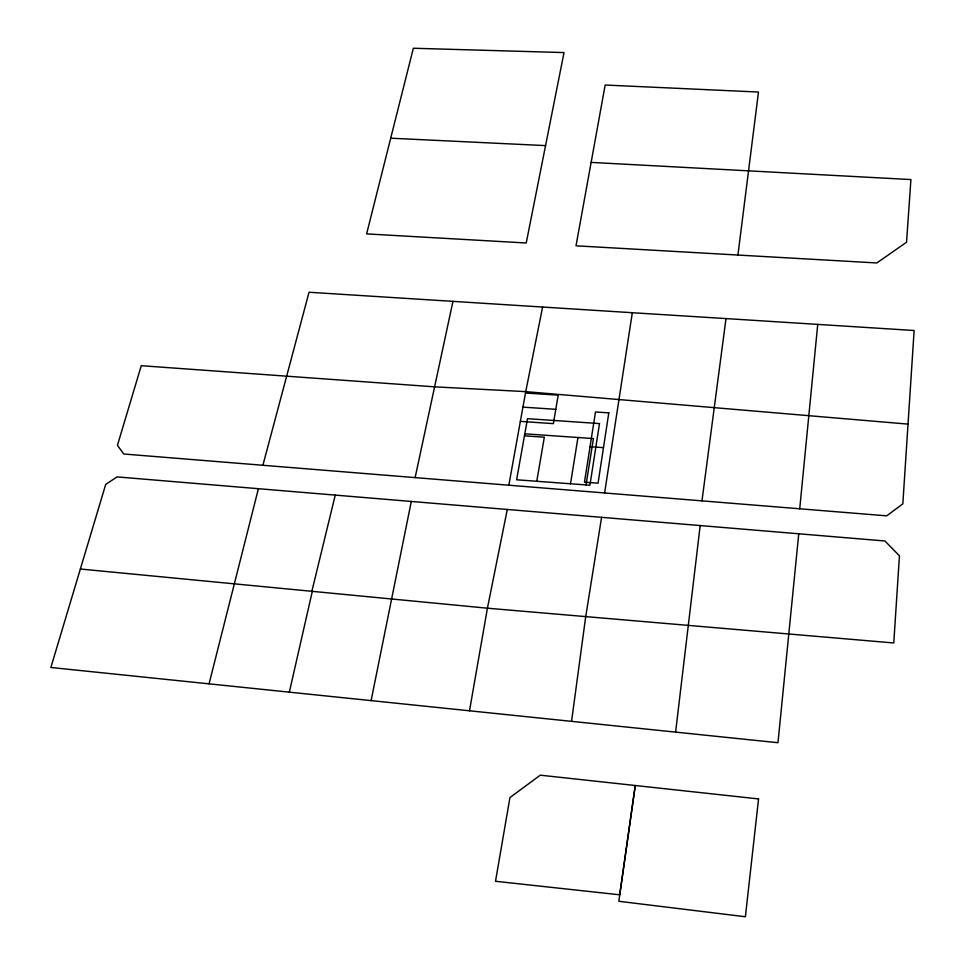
<?xml version="1.0" encoding="UTF-8"?>
<svg xmlns="http://www.w3.org/2000/svg" width="965" height="965" viewBox="0 0 965 965"><rect width="100%" height="100%" fill="white"/><g stroke="black" fill="none" stroke-linecap="round" stroke-linejoin="round"><path stroke-width="1.45" d="M908.029 424.118L525.732 391.633L434.841 386.856L141.264 365.699L117.441 445.323L123.737 453.996L799.72 508.784L817.741 324.397M798.755 533.766L777.983 742.712L50.868 667.478L105.716 484.37L117.067 476.903L884.917 540.979L899.44 555.816L893.771 642.967L487.421 608.203L80.36 569.024M700.18 525.539L675.609 732.061M737.923 255.037L758.478 92.037L605.164 85.029L576.009 245.81L876.823 262.963L906.545 242.227L910.924 179.562L591.147 162.397M701.977 500.811L726.006 318.583L914.132 330.5L902.83 503.851L886.69 515.841L799.72 508.784M571.557 721.325L585.659 617.081L601.593 517.288M604.621 492.946L632.316 312.72L726.006 318.583M586.02 484.913L593.427 438.58L524.803 433.816M570.508 483.767L577.963 437.507M536.757 481.27L544.332 437.205L524.453 435.83M469.509 710.759L487.421 608.203L507.3 509.448M508.844 485.202L525.732 391.633L542.607 307.027M545.563 145.606L526.227 242.999L366.616 233.892L413.346 48.25L564.018 52.58L545.563 145.606L390.692 138.2M371.103 700.626L411.307 501.426M452.959 301.345L415.131 477.591M289.331 692.195L312.322 591.304M311.864 591.292L335.265 495.081M209.067 683.835L258.403 488.688M262.902 465.251L309.041 292.25L632.316 312.72M525.479 393.008L558.192 395.155L553.367 423.635L520.364 421.379M522.933 407.133L555.792 409.329M590.049 446.699L603.487 447.639M758.55 798.924L745.39 916.75L618.83 901.286L635.26 785.522L619.711 894.808L495.515 881.274L509.942 797.573L540.279 775.172L758.55 798.924M608.794 412.875L598.059 483.188L584.476 482.186L595.489 411.983L608.794 412.875M599.494 423.575L589.929 485.202L516.613 479.786L527.505 418.677L599.494 423.575"/></g></svg>
